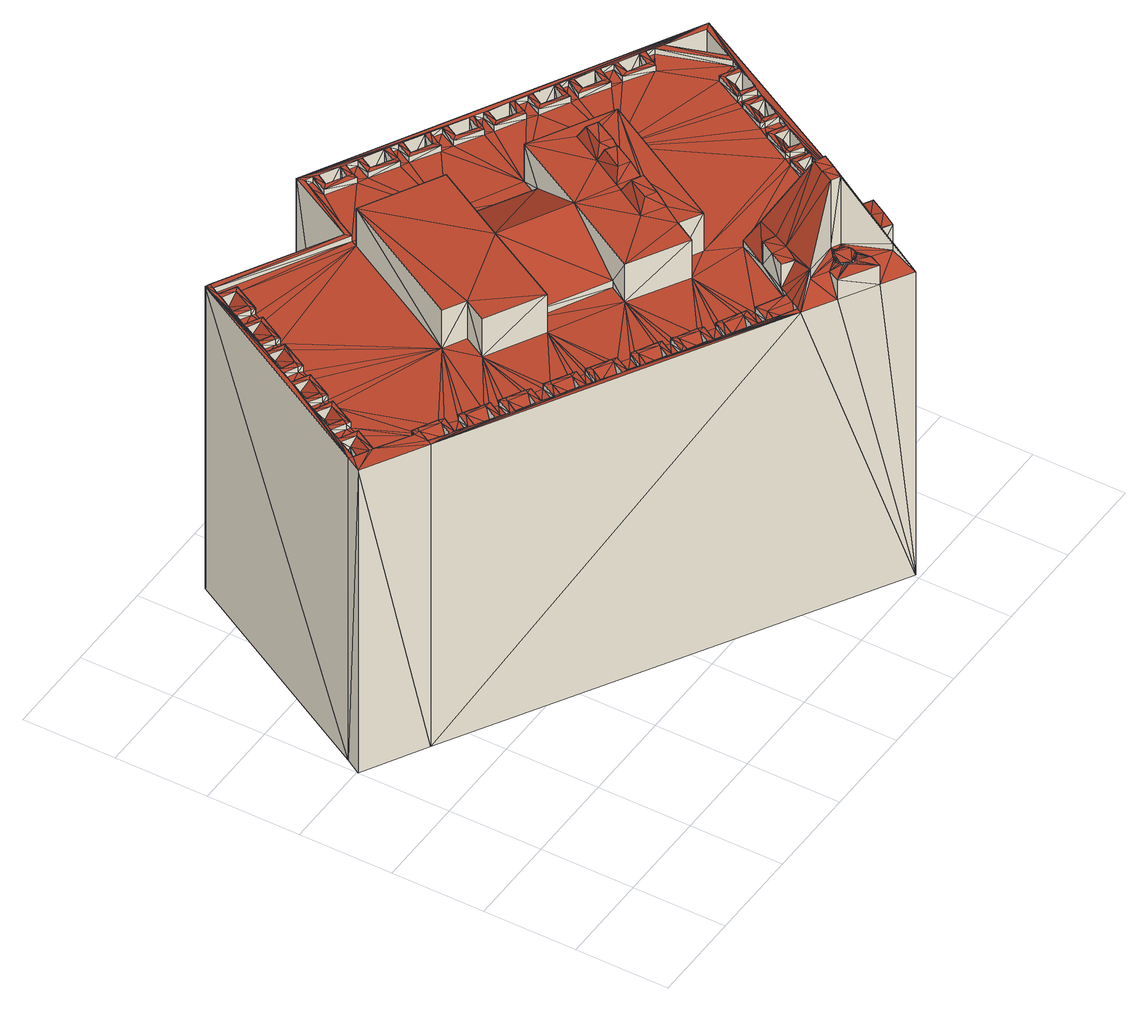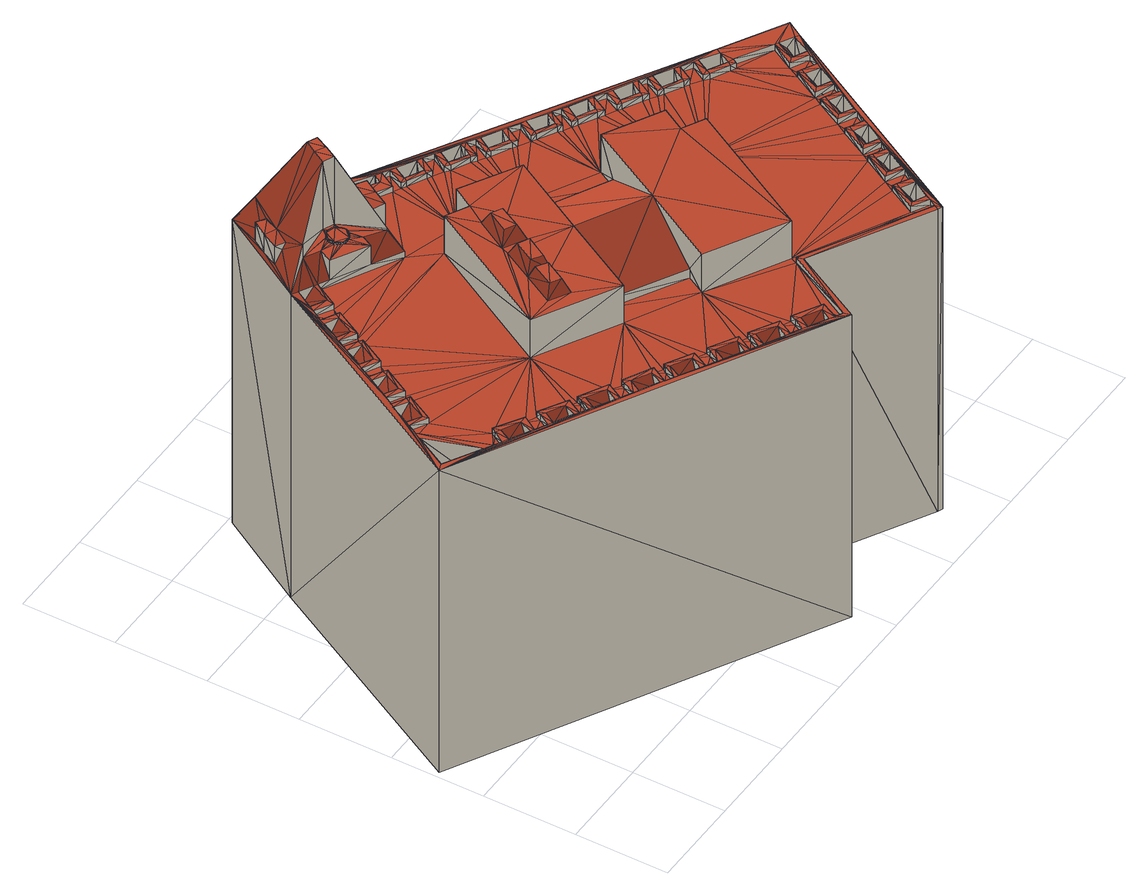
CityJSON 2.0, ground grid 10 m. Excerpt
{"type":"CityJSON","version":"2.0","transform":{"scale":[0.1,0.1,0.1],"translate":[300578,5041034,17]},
"CityObjects":{
"building1":{"type":"Building","geometry":[{"type":"MultiSurface","lod":"2","boundaries":[[[0,1,2]],[[3,4,1]],[[5,3,1]],[[5,1,0]],[[6,5,7]],[[8,9,3]],[[6,8,5]],[[8,3,5]],[[10,11,12]],[[11,13,14]],[[11,14,12]],[[15,16,17]],[[17,16,18]],[[19,15,17]],[[19,17,20]],[[21,22,23]],[[21,24,22]],[[24,25,22]],[[22,25,26]],[[27,28,29]],[[27,29,30]],[[31,32,33]],[[31,33,34]],[[32,35,33]],[[33,35,36]],[[37,38,39]],[[38,40,39]],[[41,27,42]],[[42,27,30]],[[42,30,43]],[[42,44,45]],[[42,43,44]],[[46,47,48]],[[47,49,48]],[[50,45,28]],[[45,44,29]],[[45,29,28]],[[37,34,38]],[[37,31,34]],[[51,52,53]],[[53,52,54]],[[53,54,55]],[[56,57,58]],[[58,57,59]],[[60,61,62]],[[63,60,64]],[[60,62,64]],[[65,66,67]],[[66,68,69]],[[66,69,67]],[[70,71,72]],[[72,71,73]],[[74,70,75]],[[75,70,72]],[[76,77,78]],[[76,79,77]],[[80,81,82]],[[82,83,84]],[[82,81,83]],[[46,74,47]],[[47,74,75]],[[83,64,62]],[[81,64,83]],[[52,67,69]],[[52,69,54]],[[82,61,60]],[[82,84,61]],[[53,68,66]],[[53,55,68]],[[76,85,79]],[[79,85,86]],[[71,78,77]],[[71,77,73]],[[87,88,86]],[[87,86,85]],[[57,89,90]],[[57,90,59]],[[26,39,40]],[[25,39,26]],[[36,48,49]],[[35,48,36]],[[91,90,89]],[[91,92,90]],[[93,21,94]],[[94,21,23]],[[95,19,96]],[[96,19,20]],[[91,97,92]],[[92,97,98]],[[99,100,101]],[[99,101,102]],[[103,12,14]],[[103,14,104]],[[93,94,105]],[[94,106,105]],[[97,107,98]],[[97,108,107]],[[108,109,107]],[[107,109,110]],[[111,112,113]],[[111,114,112]],[[95,96,115]],[[96,116,115]],[[117,99,118]],[[118,99,102]],[[118,102,119]],[[120,121,100]],[[121,122,101]],[[121,101,100]],[[118,122,121]],[[118,119,122]],[[123,103,124]],[[124,103,104]],[[124,104,125]],[[124,13,11]],[[124,125,13]],[[126,111,113]],[[127,111,126]],[[126,113,128]],[[128,129,130]],[[126,128,130]],[[18,105,106]],[[16,105,18]],[[110,115,116]],[[109,115,110]],[[131,132,133]],[[133,132,134]],[[132,135,134]],[[132,136,135]],[[137,136,132]],[[138,139,140]],[[138,141,139]],[[140,142,143]],[[140,139,142]],[[144,145,138]],[[145,141,138]],[[143,142,88]],[[143,88,87]],[[146,147,148]],[[148,147,149]],[[150,151,152]],[[150,153,151]],[[154,155,150]],[[155,153,150]],[[152,151,156]],[[151,157,156]],[[158,159,160]],[[160,159,161]],[[162,163,164]],[[162,164,165]],[[166,167,168]],[[168,167,169]],[[170,171,172]],[[172,171,173]],[[174,175,176]],[[174,176,177]],[[178,179,180]],[[180,179,181]],[[182,183,184]],[[182,185,183]],[[186,187,188]],[[186,189,187]],[[190,191,192]],[[192,191,193]],[[194,195,196]],[[194,196,197]],[[198,199,200]],[[201,198,200]],[[202,203,204]],[[202,205,203]],[[206,203,205]],[[206,207,203]],[[179,208,181]],[[179,209,208]],[[209,210,211]],[[209,211,208]],[[210,212,211]],[[211,212,213]],[[214,213,212]],[[214,215,213]],[[216,217,218]],[[216,218,219]],[[220,221,222]],[[220,223,221]],[[191,224,193]],[[191,225,224]],[[225,219,224]],[[225,216,219]],[[182,220,226]],[[182,184,220]],[[184,223,220]],[[178,180,217]],[[180,218,217]],[[185,227,222]],[[183,222,221]],[[185,222,183]],[[190,192,228]],[[192,229,228]],[[196,230,231]],[[195,230,196]],[[195,232,230]],[[175,233,234]],[[175,234,176]],[[233,235,236]],[[233,236,234]],[[194,237,238]],[[194,197,237]],[[197,239,237]],[[237,231,230]],[[237,239,231]],[[235,228,229]],[[235,229,236]],[[201,240,198]],[[201,241,240]],[[198,240,242]],[[243,204,244]],[[241,202,243]],[[243,202,204]],[[200,199,245]],[[200,245,246]],[[206,246,245]],[[206,245,207]],[[186,188,247]],[[186,247,248]],[[188,249,247]],[[187,250,251]],[[189,250,187]],[[189,252,250]],[[253,254,255]],[[253,256,254]],[[257,243,244]],[[258,243,257]],[[259,242,240]],[[259,260,242]],[[261,253,262]],[[262,253,255]],[[263,264,161]],[[263,161,159]],[[265,266,267]],[[265,268,266]],[[269,270,271]],[[269,271,272]],[[273,274,275]],[[276,274,273]],[[268,276,266]],[[266,276,273]],[[256,277,254]],[[256,278,277]],[[278,279,280]],[[278,280,277]],[[269,281,282]],[[269,272,281]],[[272,283,281]],[[281,284,285]],[[281,283,284]],[[286,287,288]],[[286,289,287]],[[290,291,292]],[[290,292,293]],[[291,294,292]],[[291,295,294]],[[296,286,297]],[[296,298,286]],[[298,289,286]],[[298,299,300]],[[296,299,298]],[[301,290,293]],[[301,293,302]],[[301,302,303]],[[302,304,303]],[[270,305,285]],[[271,285,284]],[[270,285,271]],[[306,307,308]],[[306,309,307]],[[162,306,310]],[[162,165,306]],[[165,309,306]],[[265,311,312]],[[265,267,311]],[[299,313,288]],[[300,288,287]],[[299,288,300]],[[166,168,314]],[[168,315,314]],[[163,316,308]],[[164,308,307]],[[163,308,164]],[[274,314,275]],[[275,314,315]],[[279,303,280]],[[280,303,304]],[[295,312,311]],[[295,311,294]],[[317,318,319]],[[319,318,320]],[[321,322,323]],[[323,322,324]],[[325,326,327]],[[326,328,327]],[[329,330,331]],[[331,330,332]],[[333,334,335]],[[333,336,334]],[[336,327,334]],[[334,327,328]],[[337,330,338]],[[339,332,330]],[[337,339,330]],[[340,326,325]],[[340,341,326]],[[342,343,341]],[[342,341,340]],[[344,329,331]],[[345,329,344]],[[345,346,329]],[[347,348,349]],[[348,350,349]],[[351,352,353]],[[354,355,352]],[[351,354,352]],[[356,355,357]],[[356,352,355]],[[358,359,347]],[[359,348,347]],[[360,359,358]],[[361,360,358]],[[362,363,356]],[[364,356,357]],[[362,356,364]],[[365,366,367]],[[367,366,368]],[[369,370,366]],[[369,366,371]],[[370,368,366]],[[372,373,374]],[[372,375,373]],[[376,377,378]],[[378,377,379]],[[380,376,381]],[[381,376,378]],[[377,382,379]],[[379,382,383]],[[382,384,383]],[[383,384,385]],[[385,386,387]],[[384,386,385]],[[388,387,386]],[[388,389,387]],[[390,391,389]],[[390,389,388]],[[392,393,391]],[[392,391,390]],[[394,393,392]],[[394,395,393]],[[396,395,394]],[[396,397,395]],[[398,399,396]],[[399,397,396]],[[400,399,398]],[[400,401,399]],[[402,380,403]],[[403,380,381]],[[404,402,405]],[[405,402,403]],[[406,404,407]],[[407,404,405]],[[408,406,409]],[[409,406,407]],[[410,401,400]],[[410,411,401]],[[412,411,410]],[[413,412,410]],[[374,412,413]],[[374,373,412]],[[414,408,409]],[[415,408,414]],[[416,415,417]],[[417,415,414]],[[418,416,419]],[[419,416,417]],[[418,375,372]],[[418,419,375]],[[420,421,422]],[[420,422,423]],[[424,425,426]],[[425,427,426]],[[426,427,428]],[[427,429,428]],[[430,431,425]],[[430,425,424]],[[432,433,430]],[[433,431,430]],[[434,435,432]],[[435,433,432]],[[436,437,434]],[[437,435,434]],[[438,437,436]],[[438,439,437]],[[440,441,438]],[[441,439,438]],[[442,441,440]],[[442,443,441]],[[444,443,442]],[[445,444,442]],[[428,429,446]],[[429,447,446]],[[448,449,445]],[[449,444,445]],[[446,447,450]],[[447,451,450]],[[452,449,448]],[[453,452,448]],[[454,450,451]],[[454,451,455]],[[456,454,455]],[[456,455,457]],[[458,456,457]],[[458,457,459]],[[453,460,452]],[[453,461,460]],[[461,462,463]],[[461,463,460]],[[462,464,465]],[[462,465,463]],[[466,458,459]],[[466,459,467]],[[464,468,469]],[[464,469,465]],[[468,470,471]],[[468,471,469]],[[472,466,467]],[[472,467,473]],[[474,472,473]],[[474,473,475]],[[470,420,423]],[[470,423,471]],[[476,474,477]],[[477,474,475]],[[421,476,477]],[[421,477,422]],[[478,479,480]],[[481,482,483]],[[484,485,486]],[[487,484,488]],[[488,484,486]],[[489,490,491]],[[492,491,493]],[[491,494,493]],[[490,495,494]],[[490,494,491]],[[494,495,496]],[[497,483,482]],[[479,483,497]],[[483,498,499]],[[479,498,483]],[[495,498,479]],[[496,495,479]],[[480,479,497]],[[500,501,496]],[[502,501,500]],[[503,502,500]],[[492,504,491]],[[505,506,507]],[[508,509,510]],[[511,512,513]],[[511,513,514]],[[515,511,514]],[[516,517,518]],[[518,517,519]],[[518,519,520]],[[521,522,523]],[[521,524,522]],[[524,525,526]],[[521,525,524]],[[526,527,528]],[[525,527,526]],[[527,529,530]],[[527,530,528]],[[520,502,503]],[[520,519,502]],[[493,494,531]],[[532,533,534]],[[532,534,535]],[[536,532,535]],[[537,538,539]],[[537,539,540]],[[538,541,539]],[[532,542,533]],[[533,542,543]],[[542,544,545]],[[546,544,542]],[[542,545,543]],[[547,548,549]],[[548,550,549]],[[498,548,547]],[[499,498,547]],[[551,552,553]],[[551,554,552]],[[555,556,557]],[[556,558,557]],[[559,560,561]],[[559,562,560]],[[563,564,565]],[[564,566,565]],[[561,560,563]],[[560,564,563]],[[567,557,568]],[[568,558,569]],[[570,567,568]],[[568,557,558]],[[571,572,573]],[[571,574,572]],[[575,553,552]],[[575,552,576]],[[575,577,578]],[[575,576,577]],[[578,579,580]],[[578,577,579]],[[580,581,582]],[[580,579,581]],[[583,584,585]],[[583,585,586]],[[587,583,571]],[[583,586,574]],[[583,574,571]],[[582,588,589]],[[582,581,588]],[[590,573,584]],[[584,573,572]],[[584,572,585]],[[591,592,593]],[[594,591,593]],[[595,596,594]],[[596,591,594]],[[597,598,595]],[[598,596,595]],[[593,599,600]],[[593,592,599]],[[601,602,603]],[[604,602,601]],[[601,603,605]],[[600,606,607]],[[600,599,606]],[[608,609,610]],[[610,609,611]],[[610,611,612]],[[613,614,615]],[[614,616,615]],[[617,618,613]],[[618,614,613]],[[619,620,617]],[[620,618,617]],[[621,622,619]],[[622,620,619]],[[621,606,622]],[[621,607,606]],[[623,610,624]],[[624,610,612]],[[625,626,627]],[[625,627,628]],[[629,630,631]],[[630,632,633]],[[630,633,631]],[[615,616,626]],[[616,627,626]],[[634,635,636]],[[635,637,636]],[[638,639,640]],[[640,639,641]],[[642,643,644]],[[644,643,645]],[[174,645,643]],[[174,177,645]],[[171,646,647]],[[173,647,648]],[[171,647,173]],[[170,649,650]],[[170,172,649]],[[172,651,649]],[[322,652,324]],[[322,653,652]],[[653,644,652]],[[653,642,644]],[[321,323,639]],[[323,641,639]],[[318,654,655]],[[320,655,656]],[[318,655,320]],[[317,319,657]],[[317,657,658]],[[319,659,657]],[[167,660,169]],[[167,661,660]],[[661,638,640]],[[661,640,660]],[[657,656,655]],[[657,659,656]],[[651,648,647]],[[649,651,647]],[[662,259,663]],[[662,664,259]],[[664,260,259]],[[663,258,665]],[[258,666,665]],[[258,257,666]],[[667,668,662]],[[668,664,662]],[[669,670,671]],[[669,672,670]],[[672,666,670]],[[672,665,666]],[[673,671,674]],[[673,669,671]],[[667,674,668]],[[667,673,674]],[[247,251,250]],[[247,249,251]],[[214,675,215]],[[215,675,676]],[[675,58,676]],[[675,56,58]],[[154,677,155]],[[154,678,677]],[[679,146,680]],[[146,148,681]],[[146,681,680]],[[156,157,682]],[[157,683,682]],[[147,684,685]],[[686,684,147]],[[147,685,149]],[[131,133,687]],[[131,687,688]],[[689,131,688]],[[144,690,691]],[[144,691,145]],[[692,130,114]],[[130,129,112]],[[130,112,114]],[[361,693,360]],[[361,694,693]],[[694,695,696]],[[694,696,693]],[[697,698,695]],[[698,696,695]],[[345,344,339]],[[345,339,337]],[[362,364,351]],[[364,354,351]],[[158,160,263]],[[160,264,263]],[[699,700,701]],[[700,702,701]],[[703,704,705]],[[706,703,705]],[[707,708,709]],[[708,710,709]],[[711,710,712]],[[711,709,710]],[[706,711,703]],[[703,711,712]],[[713,714,715]],[[716,714,713]],[[701,714,717]],[[701,702,714]],[[702,715,714]],[[699,716,700]],[[699,718,716]],[[700,716,713]],[[719,708,707]],[[719,720,708]],[[262,720,719]],[[261,262,719]],[[721,370,369]],[[721,722,370]],[[721,365,722]],[[722,365,367]],[[721,723,365]],[[705,698,697]],[[705,704,698]],[[342,724,343]],[[343,724,725]],[[724,349,725]],[[725,349,350]],[[333,726,727]],[[333,335,726]],[[728,538,537]],[[728,729,538]],[[730,539,541]],[[730,541,731]],[[732,490,489]],[[732,733,490]],[[727,726,732]],[[726,733,732]],[[728,730,729]],[[729,730,731]],[[728,734,730]],[[682,683,690]],[[683,691,690]],[[636,637,678]],[[637,677,678]],[[680,685,684]],[[680,681,685]],[[688,135,136]],[[688,687,135]],[[631,735,736]],[[631,633,735]],[[630,737,738]],[[630,738,632]],[[739,740,741]],[[740,742,741]],[[741,742,634]],[[742,635,634]],[[625,628,739]],[[628,740,739]],[[743,736,737]],[[737,736,735]],[[737,735,738]],[[744,611,609]],[[744,745,611]],[[746,623,744]],[[623,624,745]],[[623,745,744]],[[747,603,602]],[[747,748,603]],[[749,601,750]],[[750,601,605]],[[589,751,752]],[[589,588,751]],[[597,752,598]],[[598,752,751]],[[749,750,748]],[[749,748,747]],[[753,749,747]],[[565,566,551]],[[566,554,551]],[[754,568,755]],[[755,568,569]],[[756,754,555]],[[754,755,556]],[[754,556,555]],[[559,757,562]],[[562,757,758]],[[759,758,757]],[[759,760,758]],[[549,550,761]],[[550,762,761]],[[763,764,765]],[[764,766,765]],[[767,768,769]],[[768,770,769]],[[771,772,767]],[[772,768,767]],[[769,773,774]],[[769,770,773]],[[775,776,777]],[[775,778,776]],[[771,762,772]],[[771,761,762]],[[775,777,764]],[[775,764,763]],[[779,775,763]],[[774,760,759]],[[774,773,760]],[[780,765,778]],[[778,765,766]],[[778,766,776]],[[534,545,544]],[[535,534,544]],[[512,488,513]],[[512,487,488]],[[516,515,8]],[[8,515,9]],[[781,8,6]],[[781,516,8]],[[782,7,5]],[[782,5,783]],[[783,0,784]],[[783,5,0]],[[0,2,785]],[[784,0,785]],[[786,1,787]],[[1,4,787]],[[785,1,786]],[[785,2,1]],[[788,787,3]],[[3,787,4]],[[485,788,3]],[[507,510,509]],[[9,509,485]],[[9,507,509]],[[9,485,3]],[[506,510,507]],[[515,507,9]],[[781,7,782]],[[781,6,7]],[[43,30,44]],[[30,29,44]],[[41,42,50]],[[42,45,50]],[[83,62,61]],[[84,83,61]],[[54,69,68]],[[55,54,68]],[[80,82,63]],[[82,60,63]],[[51,53,65]],[[53,66,65]],[[113,112,129]],[[128,113,129]],[[125,104,14]],[[125,14,13]],[[102,101,122]],[[119,102,122]],[[117,118,120]],[[118,121,120]],[[123,124,10]],[[124,11,10]],[[127,126,692]],[[126,130,692]],[[133,134,687]],[[687,134,135]],[[689,137,131]],[[131,137,132]],[[146,686,147]],[[679,686,146]],[[148,685,681]],[[148,149,685]],[[258,241,243]],[[663,241,258]],[[259,241,663]],[[259,240,241]],[[201,200,241]],[[241,200,206]],[[241,206,202]],[[202,206,205]],[[200,246,206]],[[220,222,227]],[[220,227,226]],[[184,183,223]],[[223,183,221]],[[197,196,239]],[[239,196,231]],[[237,230,238]],[[238,230,232]],[[160,161,264]],[[272,284,283]],[[272,271,284]],[[281,305,282]],[[281,285,305]],[[298,300,289]],[[289,300,287]],[[286,288,313]],[[286,313,297]],[[165,164,309]],[[309,164,307]],[[310,308,316]],[[306,308,310]],[[337,338,333]],[[333,338,336]],[[340,346,345]],[[338,327,336]],[[342,340,345]],[[340,325,346]],[[346,325,338]],[[325,327,338]],[[485,551,553]],[[485,557,551]],[[485,757,557]],[[485,553,573]],[[342,345,516]],[[345,337,516]],[[333,727,516]],[[337,333,516]],[[362,351,516]],[[351,342,516]],[[705,362,516]],[[728,537,516]],[[727,728,516]],[[781,705,516]],[[734,489,540]],[[732,489,734]],[[727,732,734]],[[727,734,728]],[[485,747,788]],[[485,573,747]],[[756,555,757]],[[756,563,570]],[[561,563,756]],[[570,565,567]],[[559,561,756]],[[565,551,567]],[[563,565,570]],[[567,551,557]],[[757,555,557]],[[559,756,757]],[[485,759,757]],[[485,761,763]],[[485,549,761]],[[485,763,765]],[[485,765,759]],[[485,544,549]],[[769,774,780]],[[767,769,780]],[[771,767,779]],[[780,759,765]],[[780,774,759]],[[767,780,779]],[[771,779,761]],[[779,763,761]],[[781,782,321]],[[788,85,787]],[[785,786,39]],[[783,784,57]],[[56,783,57]],[[87,85,136]],[[261,159,253]],[[675,782,783]],[[675,783,56]],[[263,159,261]],[[63,64,787]],[[136,85,788]],[[781,321,166]],[[781,159,158]],[[602,631,788]],[[781,265,296]],[[781,158,263]],[[210,248,212]],[[39,786,35]],[[781,166,268]],[[785,100,99]],[[216,227,217]],[[274,316,314]],[[235,232,228]],[[174,782,190]],[[170,782,174]],[[93,120,21]],[[48,786,67]],[[182,782,185]],[[279,305,303]],[[638,658,639]],[[95,123,19]],[[642,646,643]],[[46,51,74]],[[295,313,312]],[[621,746,607]],[[747,602,788]],[[76,80,85]],[[154,679,678]],[[76,78,80]],[[608,613,615]],[[781,296,270]],[[743,634,636]],[[781,270,269]],[[37,41,31]],[[688,136,788]],[[678,684,788]],[[363,347,349]],[[91,127,97]],[[248,252,212]],[[235,238,232]],[[265,312,313]],[[785,114,89]],[[781,261,699]],[[216,226,227]],[[686,156,682]],[[723,697,695]],[[186,782,189]],[[279,282,305]],[[144,689,690]],[[718,707,709]],[[81,786,64]],[[91,89,127]],[[274,310,316]],[[80,63,85]],[[185,782,179]],[[590,582,589]],[[625,629,626]],[[705,697,723]],[[604,593,600]],[[301,303,305]],[[597,753,752]],[[51,65,74]],[[24,100,25]],[[785,39,25]],[[123,10,19]],[[41,50,31]],[[358,347,363]],[[295,297,313]],[[174,643,646]],[[166,314,316]],[[120,100,24]],[[575,587,553]],[[37,39,41]],[[46,48,51]],[[64,786,787]],[[642,650,646]],[[689,140,137]],[[686,682,684]],[[138,140,689]],[[692,114,108]],[[70,67,71]],[[321,639,654]],[[214,212,252]],[[95,115,123]],[[781,699,701]],[[65,67,70]],[[746,744,607]],[[682,688,788]],[[93,105,117]],[[167,658,661]],[[85,63,787]],[[108,114,109]],[[718,709,717]],[[629,631,626]],[[127,89,111]],[[178,217,227]],[[578,580,587]],[[658,654,639]],[[629,741,743]],[[190,228,232]],[[785,12,115]],[[351,724,342]],[[80,78,81]],[[351,353,724]],[[719,718,699]],[[587,580,590]],[[595,594,604]],[[363,349,353]],[[369,694,361]],[[15,12,16]],[[701,717,711]],[[608,615,609]],[[719,707,718]],[[679,680,678]],[[369,371,694]],[[746,617,608]],[[595,604,753]],[[32,28,35]],[[723,695,371]],[[631,636,788]],[[256,269,278]],[[689,688,690]],[[619,617,746]],[[50,28,32]],[[753,747,752]],[[739,741,629]],[[191,182,225]],[[127,692,97]],[[743,636,736]],[[167,317,658]],[[358,363,362]],[[137,87,136]],[[785,115,109]],[[10,12,15]],[[299,265,313]],[[590,589,573]],[[93,117,120]],[[296,297,291]],[[290,296,291]],[[705,723,721]],[[171,174,646]],[[587,571,553]],[[785,99,16]],[[189,214,252]],[[123,115,103]],[[179,186,209]],[[604,600,602]],[[163,166,316]],[[270,301,305]],[[41,39,27]],[[182,226,225]],[[186,248,209]],[[162,310,276]],[[701,711,706]],[[175,194,238]],[[117,105,99]],[[269,282,278]],[[175,238,233]],[[268,162,276]],[[322,170,650]],[[71,786,78]],[[318,321,654]],[[322,650,653]],[[185,178,227]],[[195,190,232]],[[684,682,788]],[[51,48,52]],[[150,152,686]],[[321,782,322]],[[636,678,788]],[[781,253,159]],[[150,686,679]],[[190,782,191]],[[781,256,253]],[[785,25,100]],[[214,782,675]],[[57,785,89]],[[781,263,261]],[[35,786,48]],[[781,706,705]],[[781,268,265]],[[785,109,114]],[[191,782,182]],[[137,143,87]],[[781,269,256]],[[67,786,71]],[[209,248,210]],[[74,65,70]],[[21,120,24]],[[785,16,12]],[[179,782,186]],[[617,613,608]],[[78,786,81]],[[741,634,743]],[[784,785,57]],[[621,619,746]],[[291,297,295]],[[661,658,638]],[[322,782,170]],[[189,782,214]],[[140,143,137]],[[31,50,32]],[[19,10,15]],[[144,138,689]],[[233,238,235]],[[278,282,279]],[[97,692,108]],[[705,369,362]],[[225,226,216]],[[276,310,274]],[[353,349,724]],[[89,114,111]],[[597,595,753]],[[717,709,711]],[[580,582,590]],[[371,695,694]],[[594,593,604]],[[625,739,629]],[[575,578,587]],[[781,701,706]],[[152,156,686]],[[653,650,642]],[[154,150,679]],[[194,190,195]],[[678,680,684]],[[39,28,27]],[[705,721,369]],[[615,626,631]],[[296,265,299]],[[317,321,318]],[[607,744,609]],[[602,607,631]],[[174,190,175]],[[115,12,103]],[[607,615,631]],[[682,690,688]],[[261,719,699]],[[589,752,747]],[[166,321,167]],[[48,67,52]],[[361,358,362]],[[573,589,747]],[[162,166,163]],[[185,179,178]],[[631,736,636]],[[175,190,194]],[[39,35,28]],[[270,290,301]],[[167,321,317]],[[607,609,615]],[[369,361,362]],[[553,571,573]],[[170,174,171]],[[270,296,290]],[[268,166,162]],[[16,99,105]],[[602,600,607]],[[344,331,339]],[[331,332,339]],[[346,338,330]],[[329,346,330]],[[357,355,354]],[[364,357,354]],[[356,353,352]],[[356,363,353]],[[722,367,368]],[[722,368,370]],[[365,371,366]],[[365,723,371]],[[372,396,377]],[[418,415,416]],[[418,372,415]],[[415,406,408]],[[372,374,413]],[[415,404,406]],[[372,413,410]],[[372,404,415]],[[410,400,398]],[[372,377,404]],[[410,398,396]],[[404,380,402]],[[372,410,396]],[[380,377,376]],[[392,390,388]],[[404,377,380]],[[394,392,388]],[[377,384,382]],[[388,386,384]],[[377,388,384]],[[396,394,388]],[[396,388,377]],[[474,454,472]],[[472,458,466]],[[472,456,458]],[[472,454,456]],[[432,454,474]],[[420,476,421]],[[424,450,454]],[[420,474,476]],[[428,446,450]],[[470,474,420]],[[424,428,450]],[[464,470,468]],[[424,426,428]],[[464,474,470]],[[432,424,454]],[[461,464,462]],[[432,430,424]],[[453,464,461]],[[453,432,474]],[[453,474,464]],[[438,434,432]],[[453,448,445]],[[438,436,434]],[[453,445,432]],[[445,438,432]],[[445,442,438]],[[442,440,438]],[[478,480,789]],[[789,480,497]],[[789,497,790]],[[790,497,482]],[[790,482,481]],[[484,535,485]],[[484,536,535]],[[484,499,536]],[[484,483,499]],[[487,789,484]],[[790,481,484]],[[481,483,484]],[[789,790,484]],[[500,479,478]],[[500,496,479]],[[503,789,791]],[[791,789,487]],[[503,500,478]],[[503,478,789]],[[508,486,509]],[[509,486,485]],[[516,526,515]],[[528,530,515]],[[526,528,515]],[[530,511,515]],[[516,518,522]],[[516,524,526]],[[516,522,524]],[[518,792,523]],[[518,523,522]],[[518,520,792]],[[792,512,511]],[[792,511,529]],[[792,529,793]],[[530,529,511]],[[792,520,794]],[[792,794,512]],[[527,793,529]],[[525,793,527]],[[525,792,793]],[[521,792,525]],[[521,523,792]],[[489,491,504]],[[516,537,517]],[[537,540,517]],[[540,489,517]],[[489,504,517]],[[514,505,507]],[[515,514,507]],[[520,503,794]],[[794,503,791]],[[512,791,487]],[[794,791,512]],[[499,546,536]],[[546,549,544]],[[546,547,549]],[[499,547,546]],[[533,545,534]],[[533,543,545]],[[536,546,532]],[[532,546,542]],[[755,569,556]],[[556,569,558]],[[586,585,574]],[[574,585,572]],[[583,590,584]],[[587,590,583]],[[750,603,748]],[[750,605,603]],[[753,601,749]],[[753,604,601]],[[624,611,745]],[[624,612,611]],[[623,608,610]],[[746,608,623]],[[172,648,651]],[[172,173,648]],[[319,320,659]],[[659,320,656]],[[657,655,658]],[[658,655,654]],[[649,646,650]],[[649,647,646]],[[795,796,797]],[[795,798,796]],[[799,800,801]],[[799,802,800]],[[803,804,802]],[[803,802,799]],[[803,799,805]],[[799,801,805]],[[805,801,800]],[[805,800,806]],[[802,806,800]],[[802,804,806]],[[805,806,795]],[[795,806,798]],[[805,797,807]],[[805,795,797]],[[807,797,808]],[[797,796,808]],[[806,808,796]],[[798,806,796]],[[809,810,811]],[[810,812,811]],[[813,814,810]],[[813,810,809]],[[813,811,815]],[[813,809,811]],[[815,812,816]],[[815,811,812]],[[810,814,816]],[[810,816,812]],[[188,251,249]],[[188,187,251]],[[247,250,252]],[[247,252,248]],[[700,713,715]],[[700,715,702]],[[716,717,714]],[[716,718,717]],[[730,734,539]],[[734,540,539]],[[729,731,538]],[[731,541,538]],[[632,738,633]],[[633,738,735]],[[630,743,737]],[[629,743,630]],[[754,570,568]],[[756,570,754]],[[535,544,485]],[[779,780,778]],[[779,778,775]],[[777,766,764]],[[777,776,766]],[[494,501,531]],[[494,496,501]],[[492,493,411]],[[387,501,502]],[[517,407,519]],[[389,531,501]],[[492,375,504]],[[517,504,409]],[[397,493,531]],[[519,378,502]],[[492,373,375]],[[399,493,397]],[[389,501,387]],[[517,409,407]],[[492,412,373]],[[401,493,399]],[[504,419,417]],[[504,375,419]],[[492,411,412]],[[395,531,393]],[[397,531,395]],[[504,417,414]],[[411,493,401]],[[393,531,391]],[[504,414,409]],[[391,531,389]],[[378,379,502]],[[379,383,502]],[[403,381,519]],[[519,381,378]],[[405,403,519]],[[383,385,502]],[[407,405,519]],[[385,387,502]],[[506,473,510]],[[514,460,505]],[[488,486,425]],[[514,513,452]],[[427,486,508]],[[505,422,506]],[[457,508,510]],[[425,486,427]],[[506,422,477]],[[513,488,439]],[[514,452,460]],[[506,477,475]],[[459,457,510]],[[467,459,510]],[[473,467,510]],[[506,475,473]],[[505,471,423]],[[447,508,451]],[[505,423,422]],[[429,508,447]],[[455,451,508]],[[505,469,471]],[[457,455,508]],[[505,465,469]],[[427,508,429]],[[505,463,465]],[[505,460,463]],[[513,443,444]],[[513,441,443]],[[439,488,437]],[[513,444,449]],[[513,439,441]],[[488,435,437]],[[488,433,435]],[[488,431,433]],[[513,449,452]],[[488,425,431]],[[816,663,665]],[[667,813,673]],[[669,816,665]],[[814,663,816]],[[669,665,672]],[[667,662,804]],[[813,815,673]],[[667,805,807]],[[673,815,669]],[[815,816,669]],[[667,807,813]],[[807,814,813]],[[667,803,805]],[[667,804,803]],[[804,662,806]],[[806,662,663]],[[806,663,808]],[[808,663,814]],[[807,808,814]],[[350,668,674]],[[199,20,245]],[[245,47,141]],[[668,315,664]],[[198,211,58]],[[708,280,668]],[[664,236,198]],[[666,204,598]],[[670,666,560]],[[495,670,548]],[[204,203,618]],[[708,668,710]],[[199,92,98]],[[698,668,696]],[[245,94,23]],[[199,96,20]],[[348,668,350]],[[245,38,34]],[[326,674,495]],[[326,495,328]],[[495,548,498]],[[733,495,490]],[[203,245,153]],[[280,304,668]],[[236,229,198]],[[294,311,668]],[[219,218,198]],[[640,641,664]],[[275,315,668]],[[644,645,664]],[[211,213,58]],[[664,198,260]],[[245,151,153]],[[257,244,666]],[[260,198,242]],[[666,244,204]],[[245,23,38]],[[199,98,96]],[[696,668,348]],[[139,47,75]],[[262,255,280]],[[666,579,577]],[[141,47,139]],[[670,770,768]],[[666,564,560]],[[204,591,596]],[[203,742,740]],[[204,618,620]],[[58,59,92]],[[262,280,708]],[[245,145,157]],[[245,34,47]],[[142,79,86]],[[245,20,94]],[[495,674,670]],[[350,674,326]],[[328,495,733]],[[710,668,698]],[[315,640,664]],[[58,92,199]],[[645,236,664]],[[218,211,198]],[[304,294,668]],[[666,598,581]],[[676,58,213]],[[670,562,773]],[[203,628,614]],[[641,644,664]],[[198,58,199]],[[207,245,203]],[[229,219,198]],[[674,671,670]],[[311,275,668]],[[670,772,548]],[[245,157,151]],[[666,576,566]],[[204,622,592]],[[203,155,635]],[[245,141,145]],[[142,75,79]],[[670,560,562]],[[204,620,622]],[[203,614,618]],[[203,635,742]],[[670,773,770]],[[666,566,564]],[[203,153,155]],[[670,768,772]],[[666,581,579]],[[204,596,598]],[[203,740,628]],[[204,592,591]],[[666,577,576]],[[22,40,38]],[[107,116,96]],[[726,334,733]],[[72,77,79]],[[359,693,348]],[[142,86,88]],[[168,660,315]],[[157,145,691]],[[614,627,616]],[[581,598,751]],[[177,234,645]],[[302,292,304]],[[157,691,683]],[[581,751,588]],[[773,758,760]],[[180,208,218]],[[614,628,627]],[[773,562,758]],[[262,708,720]],[[22,26,40]],[[107,110,116]],[[335,334,726]],[[72,73,77]],[[33,49,47]],[[360,693,359]],[[139,75,142]],[[323,652,641]],[[168,169,660]],[[302,293,292]],[[17,106,94]],[[177,176,234]],[[341,725,326]],[[192,224,229]],[[704,712,698]],[[592,606,599]],[[92,59,90]],[[267,273,311]],[[548,762,550]],[[635,677,637]],[[215,676,213]],[[180,181,208]],[[548,772,762]],[[566,552,554]],[[566,576,552]],[[592,622,606]],[[635,155,677]],[[33,36,49]],[[323,324,652]],[[703,712,704]],[[343,725,341]],[[17,18,106]],[[255,254,277]],[[267,266,273]],[[192,193,224]],[[218,208,211]],[[645,234,236]],[[304,292,294]],[[23,22,38]],[[75,72,79]],[[334,328,733]],[[315,660,640]],[[98,107,96]],[[255,277,280]],[[693,696,348]],[[34,33,47]],[[229,224,219]],[[20,17,94]],[[311,273,275]],[[641,652,644]],[[725,350,326]],[[712,710,698]]],"semantics":{"surfaces":[{"type":"GroundSurface"},{"type":"WallSurface"},{"type":"RoofSurface"}],"values":[0,0,0,0,0,0,0,0,1,1,1,1,1,1,1,1,1,1,1,1,1,1,1,1,1,1,1,1,1,1,1,1,1,1,1,1,1,1,1,1,1,1,1,1,1,1,1,1,1,1,1,1,1,1,1,1,1,1,1,1,1,1,1,1,1,1,1,1,1,1,1,1,1,1,1,1,1,1,1,1,1,1,1,1,1,1,1,1,1,1,1,1,1,1,1,1,1,1,1,1,1,1,1,1,1,1,1,1,1,1,1,1,1,1,1,1,1,1,1,1,1,1,1,1,1,1,1,1,1,1,1,1,1,1,1,1,1,1,1,1,1,1,1,1,1,1,1,1,1,1,1,1,1,1,1,1,1,1,1,1,1,1,1,1,1,1,1,1,1,1,1,1,1,1,1,1,1,1,1,1,1,1,1,1,1,1,1,1,1,1,1,1,1,1,1,1,1,1,1,1,1,1,1,1,1,1,1,1,1,1,1,1,1,1,1,1,1,1,1,1,1,1,1,1,1,1,1,1,1,1,1,1,1,1,1,1,1,1,1,1,1,1,1,1,1,1,1,1,1,1,1,1,1,1,1,1,1,1,1,1,1,1,1,1,1,1,1,1,1,1,1,1,1,1,1,1,1,1,1,1,1,1,1,1,1,1,1,1,1,1,1,1,1,1,1,1,1,1,1,1,1,1,1,1,1,1,1,1,1,1,1,1,1,1,1,1,1,1,1,1,1,1,1,1,1,1,1,1,1,1,1,1,1,1,1,1,1,1,1,1,1,1,1,1,1,1,1,1,1,1,1,1,1,1,1,1,1,1,1,1,1,1,1,1,1,1,1,1,1,1,1,1,1,1,1,1,1,1,1,1,1,1,1,1,1,1,1,1,1,1,1,1,1,1,1,1,1,1,1,1,1,1,1,1,1,1,1,1,1,1,1,1,1,1,1,1,1,1,1,1,1,1,1,1,1,1,1,1,1,1,1,1,1,1,1,1,1,1,1,1,1,1,1,1,1,1,1,1,1,1,1,1,1,1,1,1,1,1,1,1,1,1,1,1,1,1,1,1,1,1,1,1,1,1,1,1,1,1,1,1,1,1,1,1,1,1,1,1,1,1,1,1,1,1,1,1,1,1,1,1,1,1,1,1,1,1,1,1,1,1,1,1,1,1,1,1,1,1,1,1,1,1,1,1,1,1,1,1,1,1,1,1,1,1,1,1,1,1,1,1,1,1,1,1,1,1,1,1,1,1,1,1,1,1,1,1,1,1,1,1,1,1,1,1,1,1,1,1,1,1,1,1,1,1,1,1,1,1,1,1,1,1,1,1,1,1,1,1,1,1,1,1,1,1,1,1,1,1,1,1,1,1,1,1,1,1,1,1,1,1,1,1,1,1,1,1,1,1,1,1,1,1,1,1,1,1,1,1,1,1,1,1,1,1,1,1,1,1,1,1,1,1,1,1,1,1,1,1,1,1,1,1,1,1,1,1,1,1,1,1,1,1,1,1,1,1,1,1,1,1,1,1,1,1,1,1,1,1,1,1,1,1,1,1,1,1,1,1,1,1,1,1,1,1,1,1,1,1,1,1,1,1,1,1,1,1,1,1,1,1,1,1,1,1,1,1,1,1,1,1,1,1,1,1,1,1,1,1,1,1,1,1,1,1,1,1,1,1,1,1,1,1,1,1,1,1,1,1,1,1,1,1,1,1,1,1,1,1,1,1,1,1,1,1,1,1,1,1,1,1,1,1,1,1,1,1,1,1,1,1,1,1,1,1,1,1,1,1,1,1,1,1,1,1,1,1,1,2,2,2,2,2,2,2,2,2,2,2,2,2,2,2,2,2,2,2,2,2,2,2,2,2,2,2,2,2,2,2,2,2,2,2,2,2,2,2,2,2,2,2,2,2,2,2,2,2,2,2,2,2,2,2,2,2,2,2,2,2,2,2,2,2,2,2,2,2,2,2,2,2,2,2,2,2,2,2,2,2,2,2,2,2,2,2,2,2,2,2,2,2,2,2,2,2,2,2,2,2,2,2,2,2,2,2,2,2,2,2,2,2,2,2,2,2,2,2,2,2,2,2,2,2,2,2,2,2,2,2,2,2,2,2,2,2,2,2,2,2,2,2,2,2,2,2,2,2,2,2,2,2,2,2,2,2,2,2,2,2,2,2,2,2,2,2,2,2,2,2,2,2,2,2,2,2,2,2,2,2,2,2,2,2,2,2,2,2,2,2,2,2,2,2,2,2,2,2,2,2,2,2,2,2,2,2,2,2,2,2,2,2,2,2,2,2,2,2,2,2,2,2,2,2,2,2,2,2,2,2,2,2,2,2,2,2,2,2,2,2,2,2,2,2,2,2,2,2,2,2,2,2,2,2,2,2,2,2,2,2,2,2,2,2,2,2,2,2,2,2,2,2,2,2,2,2,2,2,2,2,2,2,2,2,2,2,2,2,2,2,2,2,2,2,2,2,2,2,2,2,2,2,2,2,2,2,2,2,2,2,2,2,2,2,2,2,2,2,2,2,2,2,2,2,2,2,2,2,2,2,2,2,2,2,2,2,2,2,2,2,2,2,2,2,2,2,2,2,2,2,2,2,2,2,2,2,2,2,2,2,2,2,2,2,2,2,2,2,2,2,2,2,2,2,2,2,2,2,2,2,2,2,2,2,2,2,2,2,2,2,2,2,2,2,2,2,2,2,2,2,2,2,2,2,2,2,2,2,2,2,2,2,2,2,2,2,2,2,2,2,2,2,2,2,2,2,2,2,2,2,2,2,2,2,2,2,2,2,2,2,2,2,2,2,2,2,2,2,2,2,2,2,2,2,2,2,2,2,2,2,2,2,2,2,2,2,2,2,2,2,2,2,2,2,2,2,2,2,2,2,2,2,2,2,2,2,2,2,2,2,2,2,2,2,2,2,2,2,2,2,2,2,2,2,2,2,2,2,2,2,2,2,2,2,2,2,2,2,2,2,2,2,2,2,2,2,2,2,2,2,2,2,2,2,2,2,2,2,2,2,2,2,2,2,2,2,2,2,2,2,2,2,2,2,2,2,2,2,2,2,2,2,2,2,2,2,2,2,2,2,2,2,2,2,2,2,2,2,2,2,2,2,2,2,2,2,2,2,2,2,2,2,2,2,2,2,2,2,2,2,2,2,2,2,2,2,2,2,2,2,2,2,2,2,2,2,2,2,2,2,2,2,2,2,2,2,2,2,2,2,2,2,2,2,2,2,2,2,2,2,2,2,2,2,2,2,2,2,2,2,2,2,2,2,2,2,2,2,2,2,2,2,2,2,2,2,2,2,2,2,2,2,2,2,2,2,2,2,2,2,2,2,2,2,2,2,2,2,2,2,2,2,2,2,2,2,2,2,2,2,2,2,2,2,2,2,2,2,2,2,2,2,2,2,2,2,2,2,2,2,2,2,2,2,2,2,2,2,2,2,2,2,2,2,2,2,2,2,2,2,2,2,2,2,2,2,2,2,2,2,2,2,2,2,2,2,2,2,2,2,2,2,2,2,2,2,2,2,2,2,2,2,2,2,2,2,2,2,2,2,2,2,2,2,2,2,2,2,2,2,2,2,2,2,2,2,2,2,2,2,2,2,2,2,2,2,2,2,2,2,2,2,2,2,2,2,2,2,2,2,2,2,2,2,2,2,2,2,2,2,2,2]}}]}
},
"vertices":[
[147,550,5],[11,316,5],[142,552,5],[67,261,5],[1,299,5],[270,481,5],[694,348,5],[312,559,5],[562,105,5],[503,5,5],[117,464,381],[110,468,370],[104,471,381],[110,468,337],[104,471,337],[114,459,381],[101,466,381],[114,459,374],[101,466,374],[118,456,381],[118,456,374],[97,418,381],[93,421,374],[97,418,374],[93,421,381],[79,428,381],[79,428,374],[70,411,381],[59,393,381],[59,393,337],[70,411,337],[75,378,381],[70,380,381],[70,380,374],[75,378,374],[56,388,381],[56,388,374],[90,406,381],[90,406,374],[72,416,381],[72,416,374],[84,403,381],[76,408,369],[76,408,337],[66,389,337],[66,389,369],[70,369,381],[70,369,374],[51,378,381],[51,378,374],[73,385,381],[63,366,381],[49,374,381],[57,370,368],[49,374,337],[57,370,337],[272,474,381],[144,545,381],[272,474,374],[144,545,374],[23,309,371],[23,309,339],[15,313,339],[30,305,381],[15,313,381],[53,348,381],[46,352,368],[39,356,381],[46,352,337],[39,356,337],[50,342,381],[35,350,381],[50,342,374],[35,350,374],[54,340,381],[54,340,374],[48,328,381],[29,338,374],[29,338,381],[48,328,374],[41,325,381],[26,333,381],[34,328,371],[26,333,339],[34,328,339],[34,303,381],[34,303,374],[71,281,381],[71,281,374],[139,537,381],[139,537,374],[157,527,381],[157,527,374],[113,448,381],[113,448,374],[134,485,381],[134,485,374],[141,497,381],[141,497,374],[93,453,381],[82,434,381],[82,434,337],[93,453,337],[114,490,381],[114,490,337],[96,457,381],[96,457,374],[137,499,374],[137,499,381],[123,507,381],[123,507,374],[137,531,381],[126,513,337],[137,531,337],[126,513,381],[116,495,381],[116,495,374],[107,445,381],[100,450,369],[100,450,337],[97,427,381],[89,431,369],[89,431,337],[128,483,381],[120,487,370],[120,487,337],[143,528,366],[151,524,381],[143,528,337],[132,510,337],[132,510,366],[93,261,369],[73,272,369],[93,261,337],[73,272,337],[70,266,337],[70,266,381],[77,279,381],[99,273,381],[80,283,374],[80,283,381],[99,273,374],[74,286,374],[74,286,381],[104,269,381],[104,269,374],[133,237,367],[114,247,367],[133,237,337],[114,247,337],[139,248,381],[121,258,374],[121,258,381],[139,248,374],[145,245,381],[145,245,374],[115,261,381],[115,261,374],[686,345,381],[647,367,381],[686,345,337],[647,367,337],[546,424,381],[526,435,381],[526,435,337],[546,424,337],[521,437,381],[509,444,381],[521,437,374],[509,444,374],[467,467,381],[447,478,381],[467,467,337],[447,478,337],[442,481,381],[431,487,381],[431,487,374],[442,481,374],[363,524,381],[352,530,381],[363,524,374],[352,530,374],[389,511,381],[368,522,337],[389,511,337],[368,522,381],[347,533,381],[327,544,337],[347,533,337],[327,544,381],[402,504,381],[394,508,381],[402,504,374],[394,508,374],[426,490,381],[406,501,381],[406,501,337],[426,490,337],[352,421,374],[269,467,374],[269,467,421],[352,421,421],[261,255,421],[201,288,374],[261,255,374],[201,288,421],[215,313,421],[215,313,374],[345,518,374],[345,518,381],[343,512,381],[343,512,374],[313,529,381],[313,529,374],[322,547,381],[322,547,374],[383,490,381],[354,507,381],[354,507,374],[383,490,374],[385,504,364],[365,516,337],[365,516,364],[385,504,337],[386,495,374],[386,495,381],[381,497,381],[361,509,381],[392,486,381],[392,486,374],[402,495,366],[402,495,337],[398,488,381],[423,474,381],[423,474,374],[421,469,381],[421,469,374],[422,484,366],[419,477,381],[422,484,337],[341,401,385],[307,340,421],[341,401,374],[272,275,383],[272,275,374],[191,326,374],[191,326,421],[343,527,365],[340,521,381],[343,527,337],[324,538,365],[324,538,337],[320,532,381],[638,372,381],[630,377,374],[638,372,374],[630,377,381],[345,236,374],[345,236,383],[414,360,385],[414,360,374],[662,302,381],[662,302,374],[666,309,381],[666,309,337],[559,417,381],[550,421,374],[559,417,374],[550,421,381],[624,380,381],[604,391,381],[604,391,337],[624,380,337],[543,408,374],[541,403,381],[541,403,374],[543,408,381],[622,364,374],[622,364,381],[619,359,381],[619,359,374],[621,373,365],[617,367,381],[621,373,337],[601,385,337],[601,385,365],[579,397,366],[560,407,337],[560,407,366],[579,397,337],[588,400,381],[580,387,381],[580,387,374],[588,400,374],[578,382,374],[578,382,381],[583,403,381],[575,390,381],[583,403,337],[563,413,381],[563,413,337],[600,393,381],[600,393,374],[590,377,381],[590,377,374],[598,377,381],[542,417,365],[522,428,337],[522,428,365],[542,417,337],[538,410,381],[549,399,374],[549,399,381],[557,400,381],[511,419,381],[511,419,374],[518,421,381],[504,447,381],[484,457,381],[504,447,337],[484,457,337],[480,460,381],[471,465,381],[480,460,374],[471,465,374],[574,185,381],[574,185,374],[558,156,381],[558,156,374],[582,175,366],[572,155,366],[582,175,337],[572,155,337],[576,146,381],[562,154,374],[576,146,374],[562,154,381],[579,152,381],[565,159,381],[579,152,337],[592,175,381],[592,175,374],[596,183,381],[596,183,374],[589,171,337],[589,171,381],[575,178,381],[595,223,381],[595,223,374],[579,194,381],[579,194,374],[599,189,381],[593,192,370],[585,197,381],[599,189,337],[593,192,337],[604,212,370],[604,212,337],[613,213,381],[613,213,374],[619,225,374],[619,225,381],[610,208,381],[596,216,381],[610,208,337],[627,252,369],[616,233,369],[627,252,337],[616,233,337],[622,230,381],[622,230,337],[608,238,381],[505,117,409],[504,120,406],[504,120,409],[505,117,406],[489,105,409],[487,107,409],[489,105,406],[487,107,406],[492,104,409],[492,104,406],[485,109,409],[485,109,406],[484,112,409],[484,112,406],[484,114,409],[484,114,406],[484,117,409],[484,117,406],[485,119,409],[485,119,406],[487,122,409],[487,122,406],[489,124,409],[489,124,406],[492,125,409],[492,125,406],[495,125,409],[495,125,406],[498,125,409],[498,125,406],[495,103,409],[495,103,406],[498,104,409],[498,104,406],[500,105,409],[500,105,406],[502,106,409],[502,106,406],[500,124,409],[500,124,406],[502,122,406],[502,122,409],[504,109,406],[504,109,409],[505,111,409],[505,111,406],[505,114,409],[505,114,406],[468,48,408],[465,47,408],[465,47,406],[468,48,406],[458,67,408],[458,67,406],[456,65,408],[456,65,406],[454,63,408],[454,63,406],[460,68,408],[460,68,406],[462,69,408],[462,69,406],[464,69,408],[464,69,406],[466,69,408],[466,69,406],[468,68,408],[468,68,406],[470,67,408],[470,67,406],[472,65,408],[472,65,406],[474,63,406],[474,63,408],[453,61,408],[453,61,406],[475,61,408],[475,61,406],[453,58,408],[453,58,406],[475,58,406],[475,58,408],[453,56,408],[453,56,406],[454,54,408],[454,54,406],[455,52,408],[455,52,406],[475,56,406],[475,56,408],[474,54,408],[474,54,406],[473,52,408],[473,52,406],[456,50,408],[456,50,406],[472,50,408],[472,50,406],[470,49,408],[470,49,406],[458,49,408],[458,49,406],[460,48,408],[460,48,406],[463,47,408],[463,47,406],[450,124,411],[437,130,382],[437,130,411],[431,91,411],[419,99,411],[419,99,382],[422,69,417],[400,66,382],[422,69,406],[467,75,490],[467,75,406],[537,119,382],[537,119,374],[526,125,382],[526,125,406],[488,146,406],[488,146,382],[456,163,374],[456,163,382],[428,114,411],[414,90,374],[414,90,382],[462,148,408],[462,148,406],[481,102,406],[481,102,490],[519,111,406],[477,37,406],[471,24,406],[471,24,382],[439,59,406],[433,47,382],[433,47,406],[495,25,414],[477,70,490],[477,70,406],[495,25,406],[503,5,382],[562,105,382],[536,102,406],[536,102,422],[493,97,406],[493,97,490],[540,74,410],[533,78,403],[530,80,410],[540,74,388],[531,57,410],[531,57,387],[521,41,410],[521,41,387],[511,47,410],[516,44,398],[482,134,406],[405,75,365],[405,75,337],[403,71,337],[403,71,382],[408,80,382],[555,109,382],[555,109,337],[550,111,365],[541,117,382],[550,111,337],[383,88,365],[383,88,337],[381,84,381],[381,84,337],[386,93,381],[385,106,381],[385,106,374],[375,88,381],[375,88,374],[298,132,381],[290,137,374],[290,137,381],[298,132,374],[322,119,381],[322,119,337],[303,129,381],[303,129,337],[337,132,381],[332,136,374],[332,136,381],[337,132,374],[313,146,381],[313,146,374],[308,150,381],[308,150,374],[306,135,381],[306,135,367],[306,135,337],[311,143,381],[286,140,381],[266,151,337],[266,151,381],[286,140,337],[300,155,381],[300,155,374],[296,157,374],[296,157,381],[276,168,374],[276,168,381],[271,171,374],[271,171,381],[289,145,365],[269,157,365],[269,157,337],[289,145,337],[294,153,381],[261,154,374],[261,154,381],[274,164,381],[235,192,374],[231,195,374],[231,195,381],[235,192,381],[254,181,381],[254,181,374],[259,178,381],[259,178,374],[221,177,374],[221,177,381],[229,180,366],[225,175,381],[225,175,337],[233,188,381],[229,180,337],[213,182,374],[213,182,381],[196,209,381],[189,196,381],[193,202,366],[189,196,337],[193,202,337],[193,217,381],[193,217,374],[183,199,381],[183,199,374],[199,213,381],[199,213,374],[217,203,381],[217,203,374],[223,200,381],[223,200,374],[210,191,366],[210,191,337],[181,223,381],[172,206,381],[172,206,374],[181,223,374],[174,222,381],[169,214,366],[166,209,381],[169,214,337],[166,209,337],[152,240,381],[152,240,374],[142,222,381],[142,222,374],[500,426,381],[470,442,381],[500,426,374],[470,442,374],[461,447,381],[433,463,381],[461,447,374],[433,463,374],[440,465,381],[444,472,366],[444,472,337],[463,460,366],[460,453,381],[463,460,337],[464,451,374],[464,451,381],[477,444,381],[481,450,368],[481,450,337],[500,440,368],[496,433,381],[500,440,337],[502,430,374],[502,430,381],[426,382,421],[381,300,421],[426,382,374],[334,216,421],[334,216,374],[512,334,421],[512,334,374],[408,204,421],[395,181,374],[408,204,374],[395,181,421],[432,191,421],[432,191,374],[314,551,381],[314,551,374],[135,227,374],[135,227,381],[138,245,381],[130,230,381],[130,230,337],[106,245,381],[106,245,374],[111,241,381],[111,241,337],[119,255,381],[89,254,337],[89,254,381],[97,268,381],[94,252,381],[94,252,374],[140,505,381],[606,232,374],[606,232,381],[602,235,381],[602,235,374],[618,264,381],[618,264,374],[654,287,381],[654,287,337],[643,266,381],[643,266,337],[640,262,374],[635,254,374],[635,254,381],[640,262,381],[638,302,381],[638,302,374],[622,272,381],[622,272,374],[626,270,381],[626,270,374],[648,291,337],[636,271,367],[636,271,337],[648,291,367],[629,275,381],[639,296,381],[656,292,381],[656,292,374],[632,249,381],[632,249,337],[618,257,381],[583,191,381],[583,191,374],[569,134,374],[569,134,381],[566,128,381],[566,128,337],[561,131,365],[561,131,337],[551,145,381],[551,145,374],[550,137,381],[147,219,337],[147,219,381],[151,226,366],[151,226,337],[177,226,381],[177,226,374],[158,236,381],[158,236,374],[155,232,381],[207,186,381],[207,186,337],[215,199,381],[244,163,381],[244,163,337],[248,170,366],[248,170,337],[250,161,374],[250,161,381],[252,177,381],[325,124,367],[325,124,337],[330,132,381],[327,115,381],[327,115,374],[338,109,381],[338,109,374],[368,92,381],[368,92,374],[362,95,381],[362,95,337],[343,106,381],[343,106,337],[372,113,381],[372,113,374],[353,123,381],[353,123,374],[377,110,381],[377,110,374],[348,126,374],[348,126,381],[365,101,364],[347,112,337],[365,101,337],[347,112,364],[370,109,381],[351,119,381],[694,348,381],[312,559,381],[270,481,381],[147,550,381],[142,552,381],[11,316,381],[1,299,381],[67,261,381],[441,107,413],[432,92,411],[474,89,490],[520,64,412],[512,48,410],[485,83,490],[455,299,436],[431,283,436],[443,277,436],[444,306,436],[473,331,436],[450,315,436],[461,308,436],[462,337,436],[481,334,421],[460,346,421],[463,301,421],[442,313,421],[445,268,421],[423,280,421],[433,257,436],[421,263,436],[420,234,436],[409,240,436],[442,260,421],[419,273,421],[422,225,421],[399,239,421]
]}
